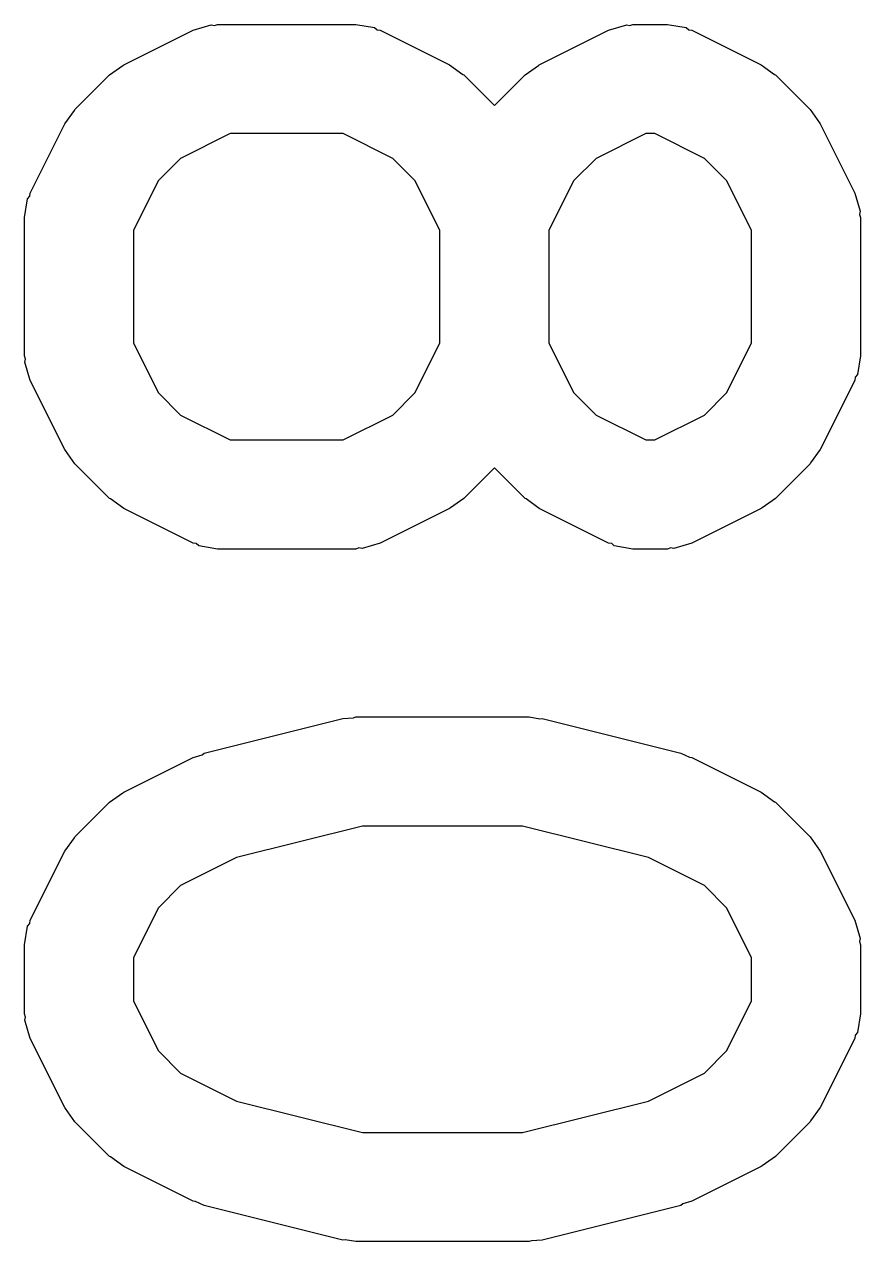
# Model space of a CAD drawing. Extents: x 4.56 to 9.29, y -6.2 to -0.8.
# Drawn here: x 7.7834 to 7.8287, y -5.5145 to -5.4486 of the extents above; entities that cross this region are included whole.
import ezdxf

# ---------------------------------------------------------------- set-up
doc = ezdxf.new("R2010")
doc.units = 0
doc.header["$MEASUREMENT"] = 0
doc.layers.add('BLACK', color=7, linetype='CONTINUOUS')

msp = doc.modelspace()

# ---------------------------------------------------------------- linework, layer by layer
at = {"layer": 'BLACK', "linetype": 'CONTINUOUS'}
for p, q in [((7.788783, -5.450823), (7.792532, -5.448948)), ((7.792532, -5.448948), (7.793515, -5.448656)), ((7.793515, -5.448656), (7.793687, -5.448697)), ((7.793687, -5.448697), (7.793853, -5.448636)), ((7.793853, -5.448636), (7.801352, -5.448636)), ((7.801352, -5.448636), (7.802362, -5.448814)), ((7.802362, -5.448814), (7.802497, -5.448928)), ((7.802497, -5.448928), (7.802672, -5.448948)), ((7.802672, -5.448948), (7.806422, -5.450823)), ((7.81128, -5.450823), (7.815029, -5.448948)), ((7.815029, -5.448948), (7.816012, -5.448656)), ((7.816012, -5.448656), (7.816184, -5.448697)), ((7.816184, -5.448697), (7.81635, -5.448636)), ((7.81635, -5.448636), (7.818225, -5.448636)), ((7.818225, -5.448636), (7.819234, -5.448814)), ((7.819234, -5.448814), (7.81937, -5.448928)), ((7.81937, -5.448928), (7.819545, -5.448948)), ((7.819545, -5.448948), (7.823295, -5.450823)), ((7.788015, -5.451376), (7.788738, -5.45087)), ((7.788738, -5.45087), (7.788783, -5.450823)), ((7.806422, -5.450823), (7.807131, -5.451349)), ((7.810512, -5.451376), (7.811235, -5.45087)), ((7.811235, -5.45087), (7.81128, -5.450823)), ((7.823295, -5.450823), (7.824004, -5.451349)), ((7.78614, -5.453251), (7.788015, -5.451376)), ((7.807131, -5.451349), (7.807189, -5.451376)), ((7.807189, -5.451376), (7.808851, -5.453038)), ((7.808851, -5.453038), (7.810512, -5.451376)), ((7.824004, -5.451349), (7.824062, -5.451376)), ((7.824062, -5.451376), (7.825937, -5.453251)), ((7.785587, -5.454018), (7.786113, -5.453309)), ((7.786113, -5.453309), (7.78614, -5.453251)), ((7.825937, -5.453251), (7.826443, -5.453974)), ((7.783713, -5.457768), (7.785587, -5.454018)), ((7.826443, -5.453974), (7.82649, -5.454018)), ((7.82649, -5.454018), (7.828365, -5.457768)), ((7.79455, -5.454542), (7.791852, -5.455891)), ((7.800655, -5.454542), (7.79455, -5.454542)), ((7.803352, -5.455891), (7.800655, -5.454542)), ((7.817047, -5.454542), (7.814349, -5.455891)), ((7.817528, -5.454542), (7.817047, -5.454542)), ((7.820225, -5.455891), (7.817528, -5.454542)), ((7.791852, -5.455891), (7.790655, -5.457088)), ((7.804549, -5.457088), (7.803352, -5.455891)), ((7.814349, -5.455891), (7.813152, -5.457088)), ((7.821422, -5.457088), (7.820225, -5.455891)), ((7.790655, -5.457088), (7.789306, -5.459785)), ((7.805898, -5.459785), (7.804549, -5.457088)), ((7.813152, -5.457088), (7.811804, -5.459785)), ((7.822771, -5.459785), (7.821422, -5.457088)), ((7.783401, -5.459088), (7.783579, -5.458078)), ((7.783579, -5.458078), (7.783692, -5.457943)), ((7.783692, -5.457943), (7.783713, -5.457768)), ((7.828365, -5.457768), (7.828657, -5.458751)), ((7.828657, -5.458751), (7.828616, -5.458922)), ((7.828616, -5.458922), (7.828676, -5.459088)), ((7.783401, -5.466587), (7.783401, -5.459088)), ((7.828676, -5.459088), (7.828676, -5.466587)), ((7.789306, -5.459785), (7.789306, -5.46589)), ((7.805898, -5.46589), (7.805898, -5.459785)), ((7.811804, -5.459785), (7.811804, -5.46589)), ((7.822771, -5.46589), (7.822771, -5.459785)), ((7.789306, -5.46589), (7.790655, -5.468588)), ((7.804549, -5.468588), (7.805898, -5.46589)), ((7.811804, -5.46589), (7.813152, -5.468588)), ((7.821422, -5.468588), (7.822771, -5.46589)), ((7.783461, -5.466753), (7.783401, -5.466587)), ((7.78342, -5.466925), (7.783461, -5.466753)), ((7.828676, -5.466587), (7.828498, -5.467597)), ((7.783713, -5.467908), (7.78342, -5.466925)), ((7.785587, -5.471657), (7.783713, -5.467908)), ((7.828365, -5.467908), (7.82649, -5.471657)), ((7.828385, -5.467732), (7.828365, -5.467908)), ((7.828498, -5.467597), (7.828385, -5.467732)), ((7.790655, -5.468588), (7.791852, -5.469785)), ((7.803352, -5.469785), (7.804549, -5.468588)), ((7.813152, -5.468588), (7.814349, -5.469785)), ((7.820225, -5.469785), (7.821422, -5.468588)), ((7.791852, -5.469785), (7.79455, -5.471134)), ((7.800655, -5.471134), (7.803352, -5.469785)), ((7.814349, -5.469785), (7.817047, -5.471134)), ((7.817528, -5.471134), (7.820225, -5.469785)), ((7.79455, -5.471134), (7.800655, -5.471134)), ((7.817047, -5.471134), (7.817528, -5.471134)), ((7.785634, -5.471702), (7.785587, -5.471657)), ((7.78614, -5.472425), (7.785634, -5.471702)), ((7.82649, -5.471657), (7.825964, -5.472366)), ((7.788015, -5.474299), (7.78614, -5.472425)), ((7.808851, -5.472638), (7.807189, -5.474299)), ((7.810512, -5.474299), (7.808851, -5.472638)), ((7.825937, -5.472425), (7.824062, -5.474299)), ((7.825964, -5.472366), (7.825937, -5.472425)), ((7.788074, -5.474327), (7.788015, -5.474299)), ((7.788783, -5.474853), (7.788074, -5.474327)), ((7.807189, -5.474299), (7.806466, -5.474806)), ((7.810571, -5.474327), (7.810512, -5.474299)), ((7.81128, -5.474853), (7.810571, -5.474327)), ((7.824062, -5.474299), (7.823339, -5.474806)), ((7.792532, -5.476727), (7.788783, -5.474853)), ((7.806422, -5.474853), (7.802672, -5.476727)), ((7.806466, -5.474806), (7.806422, -5.474853)), ((7.815029, -5.476727), (7.81128, -5.474853)), ((7.823295, -5.474853), (7.819545, -5.476727)), ((7.823339, -5.474806), (7.823295, -5.474853)), ((7.792707, -5.476747), (7.792532, -5.476727)), ((7.792843, -5.476861), (7.792707, -5.476747)), ((7.802672, -5.476727), (7.801689, -5.47702)), ((7.815205, -5.476747), (7.815029, -5.476727)), ((7.81534, -5.476861), (7.815205, -5.476747)), ((7.819545, -5.476727), (7.818562, -5.47702)), ((7.793853, -5.477039), (7.792843, -5.476861)), ((7.801352, -5.477039), (7.793853, -5.477039)), ((7.801518, -5.476979), (7.801352, -5.477039)), ((7.801689, -5.47702), (7.801518, -5.476979)), ((7.81635, -5.477039), (7.81534, -5.476861)), ((7.818225, -5.477039), (7.81635, -5.477039)), ((7.81839, -5.476979), (7.818225, -5.477039)), ((7.818562, -5.47702), (7.81839, -5.476979)), ((7.793136, -5.488095), (7.800636, -5.48622)), ((7.800636, -5.48622), (7.801223, -5.486178)), ((7.801223, -5.486178), (7.801352, -5.486132)), ((7.801352, -5.486132), (7.810726, -5.486132)), ((7.810726, -5.486132), (7.811306, -5.486234)), ((7.811306, -5.486234), (7.811442, -5.48622)), ((7.811442, -5.48622), (7.818941, -5.488095)), ((7.788783, -5.490193), (7.792532, -5.488318)), ((7.792532, -5.488318), (7.793021, -5.488173)), ((7.793021, -5.488173), (7.793136, -5.488095)), ((7.818941, -5.488095), (7.819406, -5.488302)), ((7.819406, -5.488302), (7.819545, -5.488318)), ((7.819545, -5.488318), (7.823295, -5.490193)), ((7.788015, -5.490746), (7.788738, -5.49024)), ((7.788738, -5.49024), (7.788783, -5.490193)), ((7.823295, -5.490193), (7.824004, -5.490719)), ((7.78614, -5.492621), (7.788015, -5.490746)), ((7.824004, -5.490719), (7.824062, -5.490746)), ((7.824062, -5.490746), (7.825937, -5.492621)), ((7.801715, -5.492037), (7.794883, -5.493745)), ((7.810362, -5.492037), (7.801715, -5.492037)), ((7.817194, -5.493745), (7.810362, -5.492037)), ((7.785587, -5.493388), (7.786113, -5.492679)), ((7.786113, -5.492679), (7.78614, -5.492621)), ((7.825937, -5.492621), (7.826443, -5.493344)), ((7.783713, -5.497138), (7.785587, -5.493388)), ((7.794883, -5.493745), (7.791852, -5.495261)), ((7.820225, -5.495261), (7.817194, -5.493745)), ((7.826443, -5.493344), (7.82649, -5.493388)), ((7.82649, -5.493388), (7.828365, -5.497138)), ((7.791852, -5.495261), (7.790655, -5.496458)), ((7.821422, -5.496458), (7.820225, -5.495261)), ((7.790655, -5.496458), (7.789306, -5.499155)), ((7.822771, -5.499155), (7.821422, -5.496458)), ((7.783692, -5.497313), (7.783713, -5.497138)), ((7.828365, -5.497138), (7.828657, -5.498121)), ((7.783401, -5.498458), (7.783579, -5.497448)), ((7.783579, -5.497448), (7.783692, -5.497313)), ((7.783401, -5.502208), (7.783401, -5.498458)), ((7.828657, -5.498121), (7.828616, -5.498292)), ((7.828616, -5.498292), (7.828676, -5.498458)), ((7.828676, -5.498458), (7.828676, -5.502208)), ((7.789306, -5.499155), (7.789306, -5.501511)), ((7.822771, -5.501511), (7.822771, -5.499155)), ((7.789306, -5.501511), (7.790655, -5.504208)), ((7.821422, -5.504208), (7.822771, -5.501511)), ((7.783461, -5.502374), (7.783401, -5.502208)), ((7.78342, -5.502545), (7.783461, -5.502374)), ((7.828676, -5.502208), (7.828498, -5.503218)), ((7.783713, -5.503528), (7.78342, -5.502545)), ((7.785587, -5.507278), (7.783713, -5.503528)), ((7.828365, -5.503528), (7.82649, -5.507278)), ((7.828385, -5.503353), (7.828365, -5.503528)), ((7.828498, -5.503218), (7.828385, -5.503353)), ((7.790655, -5.504208), (7.791852, -5.505405)), ((7.820225, -5.505405), (7.821422, -5.504208)), ((7.791852, -5.505405), (7.794883, -5.506921)), ((7.817194, -5.506921), (7.820225, -5.505405)), ((7.794883, -5.506921), (7.801715, -5.508629)), ((7.810362, -5.508629), (7.817194, -5.506921)), ((7.785634, -5.507322), (7.785587, -5.507278)), ((7.78614, -5.508045), (7.785634, -5.507322)), ((7.82649, -5.507278), (7.825964, -5.507987)), ((7.788015, -5.50992), (7.78614, -5.508045)), ((7.825937, -5.508045), (7.824062, -5.50992)), ((7.825964, -5.507987), (7.825937, -5.508045)), ((7.801715, -5.508629), (7.810362, -5.508629)), ((7.788074, -5.509947), (7.788015, -5.50992)), ((7.788783, -5.510473), (7.788074, -5.509947)), ((7.824062, -5.50992), (7.823339, -5.510426)), ((7.792532, -5.512348), (7.788783, -5.510473)), ((7.823295, -5.510473), (7.819545, -5.512348)), ((7.823339, -5.510426), (7.823295, -5.510473)), ((7.792671, -5.512364), (7.792532, -5.512348)), ((7.793136, -5.512571), (7.792671, -5.512364)), ((7.819545, -5.512348), (7.819057, -5.512493)), ((7.800636, -5.514446), (7.793136, -5.512571)), ((7.818941, -5.512571), (7.811442, -5.514446)), ((7.819057, -5.512493), (7.818941, -5.512571)), ((7.800771, -5.514432), (7.800636, -5.514446)), ((7.801352, -5.514534), (7.800771, -5.514432)), ((7.810726, -5.514534), (7.801352, -5.514534)), ((7.810854, -5.514488), (7.810726, -5.514534)), ((7.811442, -5.514446), (7.810854, -5.514488))]:
    msp.add_line(p, q, dxfattribs=at)

doc.saveas('drawing.dxf')
